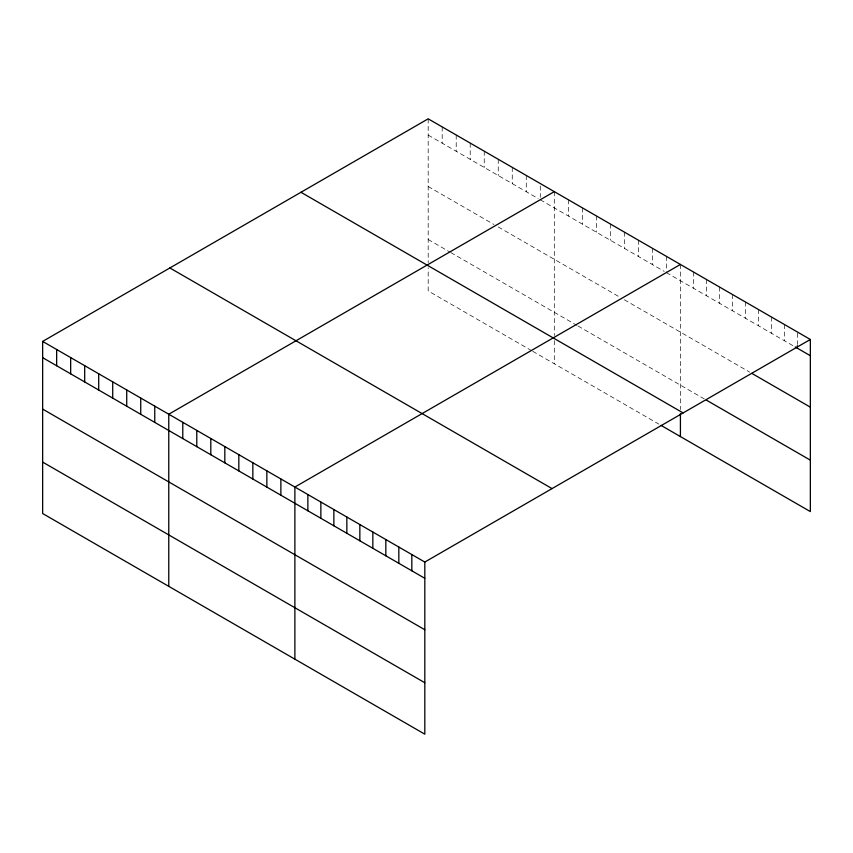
<?xml version="1.0" encoding="UTF-8"?>
<svg xmlns="http://www.w3.org/2000/svg" width="853" height="853" viewBox="0 0 853 853"><rect width="100%" height="100%" fill="white"/><g stroke="black" fill="none" stroke-linecap="round" stroke-linejoin="round"><path stroke-width="0.64" stroke-dasharray="4.26 3.2" d="M428.185 135.083L538.126 198.557M540.29 199.805L664.242 271.371M666.396 272.608L794.111 346.35M428.185 186.519L493.94 224.478M498.248 226.962L618.969 296.663M624.364 299.776L749.712 372.153M428.185 239.512L449.744 251.955M450.821 252.573L576.937 325.388M578.014 326.017L704.237 398.884M531.664 350.69L428.185 290.948L428.185 267.799M532.741 351.308L658.857 424.122M797.352 333.214L797.352 344.473M784.365 324.471L784.365 340.72M771.368 316.964L771.368 333.214M758.37 309.468L758.37 325.718M745.383 301.962L745.383 318.212M732.386 294.456L732.386 310.716M719.399 286.96L719.399 303.21M706.401 279.453L706.401 295.703M693.404 271.958L693.404 288.207M680.417 264.451L680.417 409.568M666.396 256.358L666.396 271.361M652.385 248.276L652.385 264.526M638.375 240.183L638.375 256.433M624.364 232.091L624.364 248.34M610.353 223.998L610.353 240.247M596.332 215.916L596.332 232.165M582.322 207.823L582.322 224.072M568.311 199.73L568.311 215.98M554.301 191.637L554.301 335.464M554.301 340.614L554.301 363.751M540.29 186.05L540.29 197.299M526.269 175.462L526.269 191.712M512.258 167.369L512.258 183.619M498.248 159.276L498.248 175.526M484.237 151.194L484.237 167.444M470.216 143.101L470.216 159.351M456.206 135.009L456.206 151.258M442.195 126.916L442.195 143.165M428.185 118.823L428.185 262.66"/><path stroke-width="1.28" d="M42.65 341.413L424.815 562.052L424.815 734.177L42.65 513.527L42.65 341.413L428.185 118.823L810.35 339.473L810.35 511.587L661.011 425.37M554.301 191.637L168.766 414.227L168.766 586.342M680.417 264.451L294.882 487.042L294.882 659.156M424.815 562.052L810.35 339.473M795.188 346.968L810.35 355.722M751.877 373.401L810.35 407.158M706.401 400.132L810.35 460.151M300.96 192.277L683.125 412.927M169.875 267.959L552.04 488.598M42.65 357.663L424.815 578.302M42.65 409.099L424.815 629.738M42.65 462.091L424.815 682.741M797.352 345.721L797.352 348.216M680.417 413.417L680.417 436.565M411.828 554.557L411.828 570.806M398.831 547.05L398.831 563.3M385.833 539.554L385.833 555.804M372.846 532.048L372.846 548.298M359.849 524.542L359.849 540.802M346.851 517.046L346.851 533.296M333.864 509.54L333.864 525.789M320.867 502.044L320.867 518.293M307.869 494.537L307.869 510.787M280.872 478.949L280.872 495.198M266.85 470.856L266.85 487.106M252.84 462.763L252.84 479.023M238.829 454.681L238.829 470.931M224.819 446.588L224.819 462.838M210.808 438.495L210.808 454.745M196.787 430.402L196.787 446.652M182.777 422.32L182.777 438.57M154.756 406.135L154.756 422.384M140.734 398.042L140.734 414.291M126.724 389.96L126.724 406.209M112.713 381.867L112.713 398.116M98.703 373.774L98.703 390.024M84.692 365.681L84.692 381.931M70.671 357.599L70.671 373.849M56.661 349.506L56.661 365.756"/></g></svg>
